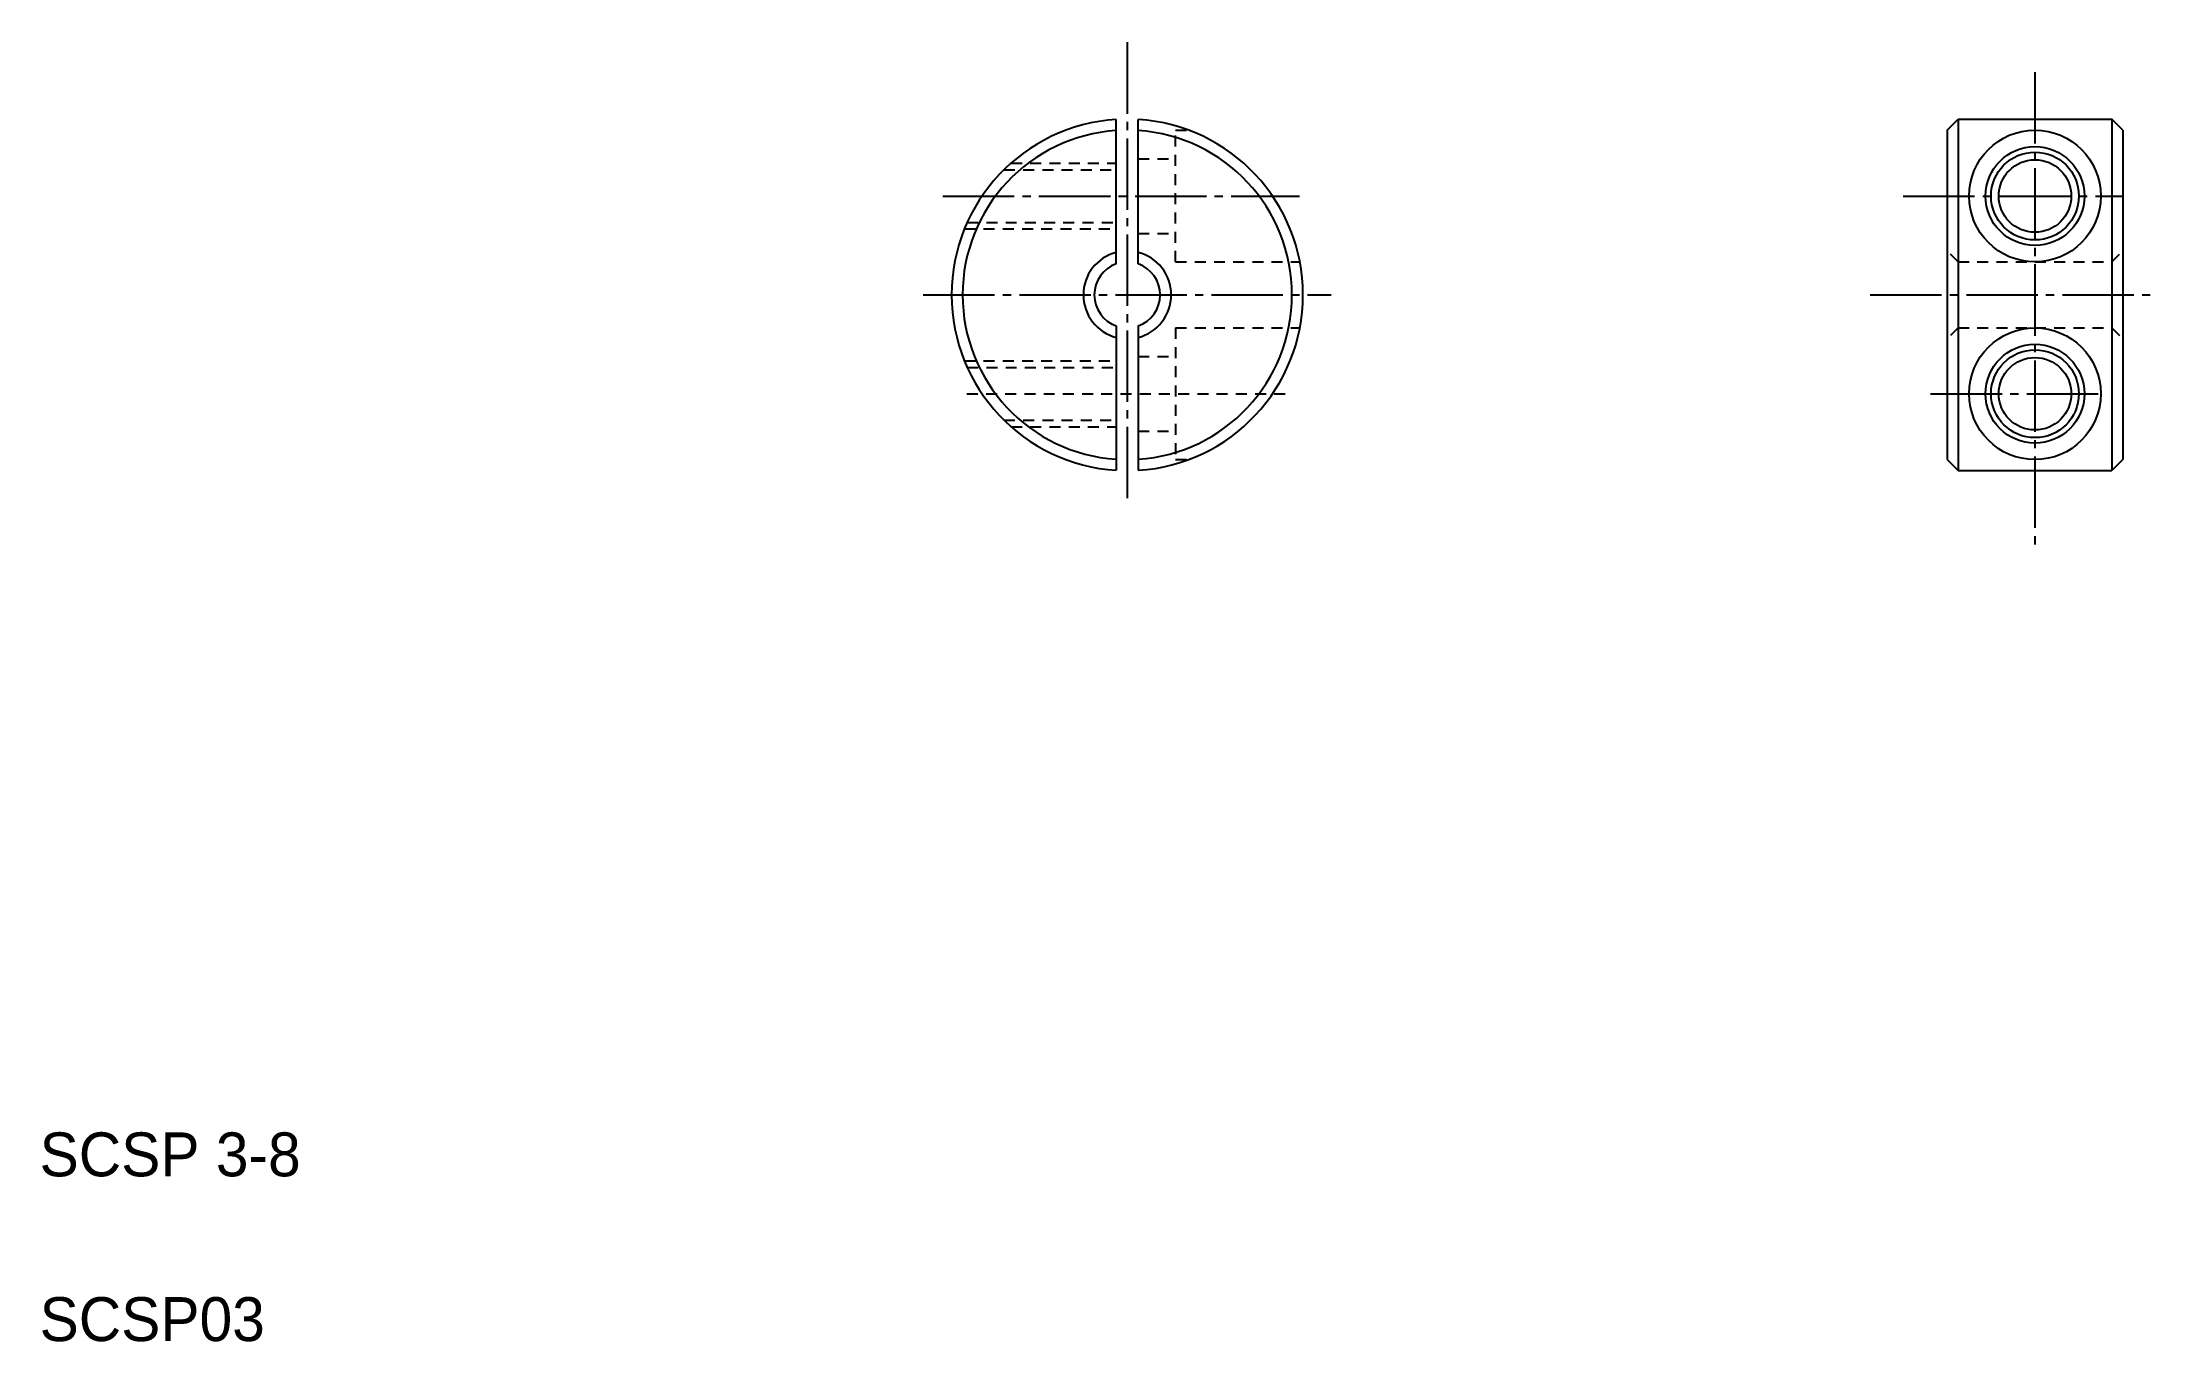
# Model space of a CAD drawing. Extents: x 5.1 to 101.4, y 5 to 64.1.
import ezdxf

# ---------------------------------------------------------------- set-up
doc = ezdxf.new("R2010")
doc.units = 0
doc.header["$LTSCALE"] = 0.25
doc.linetypes.add('CENTER', pattern=[17.5, 13, -1.5, 1.5, -1.5])
doc.linetypes.add('DASHED', pattern=[3.5, 2, -1.5])
doc.layers.get('0').update_dxf_attribs({"linetype": 'CONTINUOUS'})
doc.layers.add('CENTER', color=1, linetype='CENTER')

msp = doc.modelspace()

# ---------------------------------------------------------------- linework, layer by layer
at = {"color": 7, "linetype": 'CONTINUOUS'}
for p, q in [((54.03, 54.043), (54.03, 60.613)), ((55.03, 54.043), (55.03, 60.613)), ((91.864, 60.129), (92.364, 60.629)), ((91.864, 60.129), (91.864, 45.129)), ((92.364, 60.629), (92.364, 44.629)), ((92.364, 60.629), (99.364, 60.629)), ((99.364, 60.629), (99.364, 44.629)), ((99.864, 60.129), (99.364, 60.629)), ((99.864, 60.129), (99.864, 45.129)), ((54.03, 51.215), (54.03, 44.645)), ((55.03, 51.215), (55.03, 44.645)), ((91.864, 45.129), (92.364, 44.629)), ((92.364, 44.629), (99.364, 44.629)), ((99.864, 45.129), (99.364, 44.629))]:
    msp.add_line(p, q, dxfattribs=at)
at = {"color": 3, "linetype": 'DASHED'}
for p, q in [((56.73, 60.129), (57.314, 60.129)), ((56.73, 54.129), (56.73, 60.129)), ((55.03, 58.829), (56.73, 58.829)), ((48.917, 58.329), (54.03, 58.329)), ((49.239, 58.629), (54.03, 58.629)), ((47.243, 55.929), (54.03, 55.929)), ((47.114, 55.629), (54.03, 55.629)), ((55.03, 55.429), (56.73, 55.429)), ((56.73, 54.129), (62.388, 54.129)), ((92.364, 54.129), (91.864, 54.629)), ((92.364, 54.129), (99.364, 54.129)), ((99.364, 54.129), (99.864, 54.629)), ((56.73, 51.129), (62.388, 51.129)), ((56.73, 51.129), (56.73, 45.129)), ((92.364, 51.129), (91.864, 50.629)), ((92.364, 51.129), (99.364, 51.129)), ((99.364, 51.129), (99.864, 50.629)), ((47.114, 49.629), (54.03, 49.629)), ((47.243, 49.329), (54.03, 49.329)), ((55.03, 49.829), (56.73, 49.829)), ((47.223, 48.129), (61.961, 48.129)), ((48.917, 46.929), (54.03, 46.929)), ((49.239, 46.629), (54.03, 46.629)), ((55.03, 46.429), (56.73, 46.429)), ((56.73, 45.129), (57.314, 45.129))]:
    msp.add_line(p, q, dxfattribs=at)
for p, q in [((94.114, 44.629), (94.114, 44.629)), ((95.864, 44.629), (95.864, 44.629))]:
    msp.add_line(p, q)
for centre in [(95.864, 57.129), (95.864, 48.129), (95.864, 48.129)]:
    msp.add_circle(centre, 3)
at = {"color": 7, "linetype": 'CONTINUOUS'}
for centre, radius in [((95.864, 57.129), 2.25), ((95.864, 57.129), 1.65), ((95.864, 48.129), 2.25), ((95.864, 48.129), 1.65)]:
    msp.add_circle(centre, radius, dxfattribs=at)
at = {"color": 3, "linetype": 'CONTINUOUS'}
for centre in [(95.864, 57.129), (95.864, 48.129)]:
    msp.add_circle(centre, 2, dxfattribs=at)
for radius, start, end in [(8, 93.58332, 266.41668), (7.5, 93.82255, 266.17745), (8, 273.58332, 86.41668), (7.5, 273.82255, 86.17745), (2, 104.47751, 255.52249), (1.5, 109.47122, 250.52878), (2, 284.47751, 75.52249), (1.5, 289.47122, 70.52878)]:
    msp.add_arc((54.53, 52.629), radius, start, end)
at = {"layer": 'CENTER', "color": 1, "linetype": 'CENTER'}
for p, q in [((54.53, 64.129), (54.53, 43.36)), ((95.864, 62.771), (95.864, 41.129)), ((46.134, 57.129), (62.368, 57.129)), ((89.864, 57.129), (99.864, 57.129)), ((45.241, 52.629), (63.813, 52.629)), ((88.364, 52.629), (101.364, 52.629)), ((91.114, 48.129), (99.088, 48.129))]:
    msp.add_line(p, q, dxfattribs=at)

# ---------------------------------------------------------------- texts
for s, p in [('SCSP 3-8', (5, 12.5)), ('SCSP03', (5, 5))]:
    msp.add_text(s, height=2).set_placement(p)

doc.saveas('drawing.dxf')
